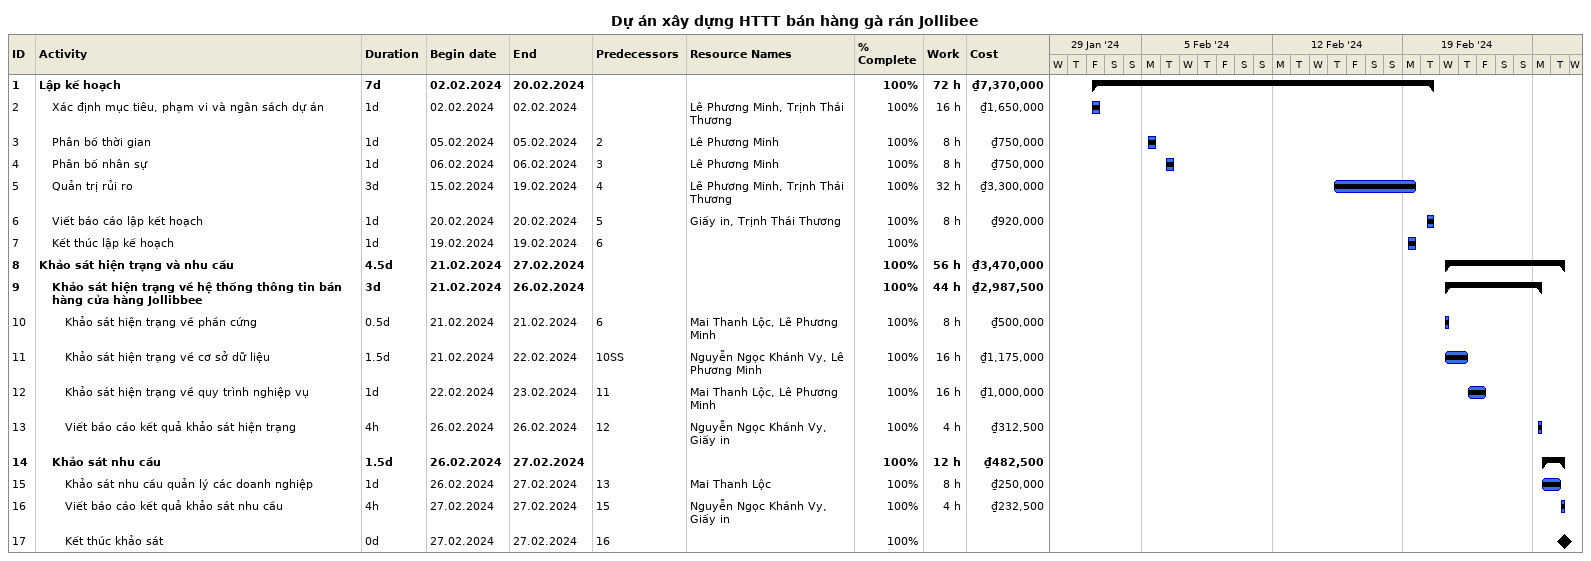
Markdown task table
Dự án xây dựng HTTT bán hàng gà rán Jollibee

| ID | Level | Task | Duration | Start | Finish | Predecessors | Resources | % complete | Work (h) | Cost (₫) |
|---|---|---|---|---|---|---|---|---|---|---|
| 1 | 1 | **Lập kế hoạch** | 7d | 2024-02-02 | 2024-02-20 |  |  | 100 | 72 | 7370000 |
| 2 | 2 | Xác định mục tiêu, phạm vi và ngân sách dự án | 1d | 2024-02-02 | 2024-02-02 |  | Lê Phương Minh, Trịnh Thái Thương | 100 | 16 | 1650000 |
| 3 | 2 | Phân bố thời gian | 1d | 2024-02-05 | 2024-02-05 | 2 | Lê Phương Minh | 100 | 8 | 750000 |
| 4 | 2 | Phân bố nhân sự | 1d | 2024-02-06 | 2024-02-06 | 3 | Lê Phương Minh | 100 | 8 | 750000 |
| 5 | 2 | Quản trị rủi ro | 3d | 2024-02-15 | 2024-02-19 | 4 | Lê Phương Minh, Trịnh Thái Thương | 100 | 32 | 3300000 |
| 6 | 2 | Viết báo cáo lập kết hoạch | 1d | 2024-02-20 | 2024-02-20 | 5 | Giấy in, Trịnh Thái Thương | 100 | 8 | 920000 |
| 7 | 2 | Kết thúc lập kế hoạch | 1d | 2024-02-19 | 2024-02-19 | 6 |  | 100 |  |  |
| 8 | 1 | **Khảo sát hiện trạng và nhu cầu** | 4.5d | 2024-02-21 | 2024-02-27 |  |  | 100 | 56 | 3470000 |
| 9 | 2 | **Khảo sát hiện trạng về hệ thống thông tin bán hàng cửa hàng Jollibbee** | 3d | 2024-02-21 | 2024-02-26 |  |  | 100 | 44 | 2987500 |
| 10 | 3 | Khảo sát hiện trạng về phần cứng | 0.5d | 2024-02-21 | 2024-02-21 | 6 | Mai Thanh Lộc, Lê Phương Minh | 100 | 8 | 500000 |
| 11 | 3 | Khảo sát hiện trạng về cơ sở dữ liệu | 1.5d | 2024-02-21 | 2024-02-22 | 10SS | Nguyễn Ngọc Khánh Vy, Lê Phương Minh | 100 | 16 | 1175000 |
| 12 | 3 | Khảo sát hiện trạng về quy trình nghiệp vụ | 1d | 2024-02-22 | 2024-02-23 | 11 | Mai Thanh Lộc, Lê Phương Minh | 100 | 16 | 1000000 |
| 13 | 3 | Viết báo cáo kết quả khảo sát hiện trạng | 4h | 2024-02-26 | 2024-02-26 | 12 | Nguyễn Ngọc Khánh Vy, Giấy in | 100 | 4 | 312500 |
| 14 | 2 | **Khảo sát nhu cầu** | 1.5d | 2024-02-26 | 2024-02-27 |  |  | 100 | 12 | 482500 |
| 15 | 3 | Khảo sát nhu cầu quản lý các doanh nghiệp | 1d | 2024-02-26 | 2024-02-27 | 13 | Mai Thanh Lộc | 100 | 8 | 250000 |
| 16 | 3 | Viết báo cáo kết quả khảo sát nhu cầu | 4h | 2024-02-27 | 2024-02-27 | 15 | Nguyễn Ngọc Khánh Vy, Giấy in | 100 | 4 | 232500 |
| 17 | 3 | Kết thúc khảo sát | 0d | 2024-02-27 | 2024-02-27 | 16 |  | 100 |  |  |
